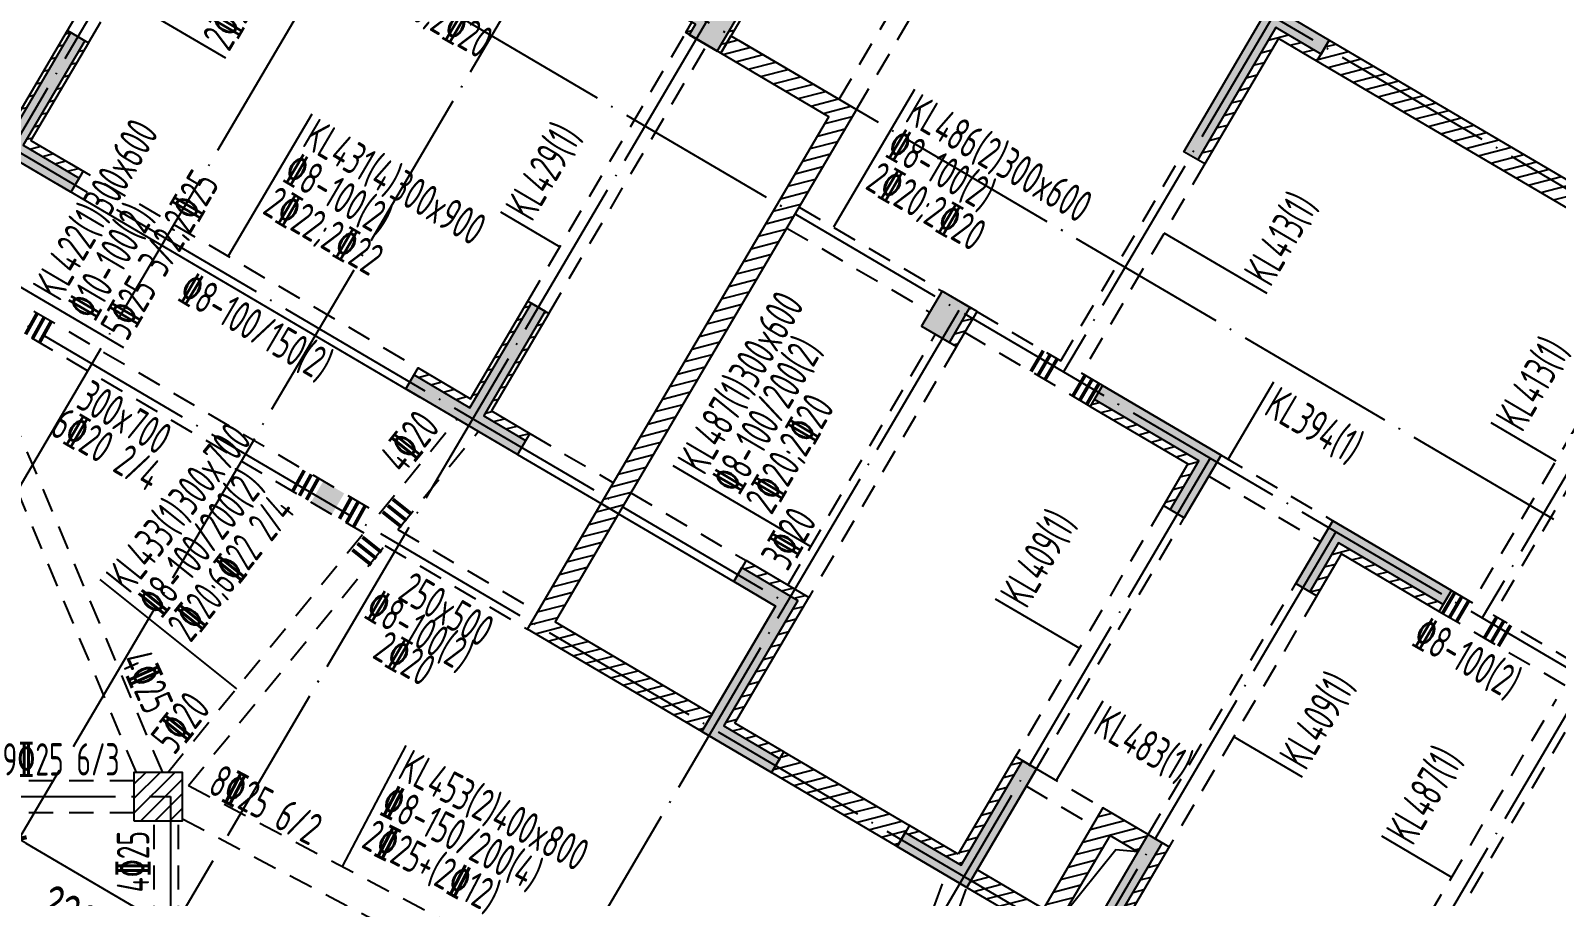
# Model space of a CAD drawing. Header units: millimetres. Extents: x 64473 to 386235, y 427387 to 703525.
# Drawn here: x 296718 to 315573, y 554160 to 564867 of the extents above; entities that cross this region are included whole.
import ezdxf

# ---------------------------------------------------------------- set-up
doc = ezdxf.new("R2010")
doc.units = ezdxf.units.MM
doc.header["$LTSCALE"] = 100
doc.header["$PDMODE"] = 35
doc.header["$PDSIZE"] = 200
doc.linetypes.add('3', pattern=[5, 3, -2])
doc.linetypes.add('DOTE', pattern=[2.42, 2, -0.2, 0.02, -0.2])
for name, color, linetype in [('B-开洞', 7, 'Continuous'), ('COLU', 7, 'Continuous'), ('colu-1层', 6, 'Continuous'), ('colu-主楼', 7, 'Continuous'), ('h填实-1层', 254, 'Continuous'), ('h斜线-1层', 7, 'Continuous'), ('h斜线-墙', 7, 'Continuous'), ('h斜线-柱', 7, 'Continuous'), ('L-AXIS', 3, 'Continuous'), ('L-dote', 253, 'DOTE'), ('L-箍筋', 1, 'Continuous'), ('WALL', 3, 'Continuous'), ('wall-主楼', 2, 'Continuous'), ('垂直标注', 31, 'Continuous'), ('垂直钢筋', 27, 'Continuous'), ('梁', 4, 'Continuous'), ('梁虚线', 4, '3'), ('水平标注', 2, 'Continuous'), ('水平钢筋', 30, 'Continuous')]:
    doc.layers.add(name, color=color, linetype=linetype)
doc.styles.get("Standard").update_dxf_attribs({"font": 'tssdeng.shx', "width": 0.7, "bigfont": 'tssdchn.shx'})
doc.styles.add('TSSD_Dimension', font='Tssdeng.shx', dxfattribs={"width": 0.7, "bigfont": 'tssdchn.shx'})
doc.dimstyles.new('TSSD_100_100$0', dxfattribs={"dimtxt": 300, "dimasz": 100, "dimexe": 250, "dimexo": 250, "dimgap": 100, "dimtad": 1, "dimdec": 0, "dimzin": 0, "dimdsep": 46, "dimtxsty": 'TSSD_Dimension', "dimblk": '_tsdbk', "dimblk1": '_tsdbk', "dimblk2": '_tsdbk', "dimsah": 1, "dimcen": 0, "dimclrt": 7, "dimadec": 0, "dimazin": 0, "dimtfac": 1, "dimtdec": 0, "dimtix": 1, "dimtmove": 2, "dimatfit": 3, "dimldrblk": '_tsdbk', "dimfxl": 1, "dimtolj": 1, "dimtzin": 0, "dimarcsym": 0})
pattern_1 = [(14.545372, (8572.51, -7581.39), (-31.895617, 122.92953), [])]
pattern_2 = [(14.545372, (-85926.15, 179405.06), (-31.895617, 122.92953), [])]

# ---------------------------------------------------------------- blocks, each defined once
blk = doc.blocks.new('_tsdbk')
blk.add_line((-1, 0), (0, 0))
at = {"const_width": 0.5}
blk.add_lwpolyline([(-0.7, -0.7), (0.7, 0.7)], dxfattribs=at)
blk = doc.blocks.new('*D448')
at = {"layer": 'Defpoints', "color": 0}
for p in [(295303, 557048), (297199, 555933), (296574, 554869)]:
    blk.add_point(p, dxfattribs=at)
at = {"layer": 'L-AXIS', "color": 0, "lineweight": -2}
for p, q in [((295176, 556832), (294551, 555769)), ((294764, 555933), (296488, 554920)), ((297072, 555717), (296447, 554654))]:
    blk.add_line(p, q, dxfattribs=at)
at = {"layer": 'L-AXIS', "color": 0, "lineweight": -2, "xscale": 100, "yscale": 100, "zscale": 100}
for p, rotation in [((294677, 555984), 149.545371727616), ((296574, 554869), 329.545371727616)]:
    blk.add_blockref('_tsdbk', p, dxfattribs=dict(at, rotation=rotation))
at = {"layer": 'L-AXIS', "color": 7, "insert": (295803, 555728), "char_height": 500, "attachment_point": 5, "rotation": 329.5454, "style": 'TSSD_Dimension'}
blk.add_mtext('\\A1;2200', dxfattribs=at)
blk = doc.blocks.new('*D452')
at = {"layer": 'Defpoints', "color": 0}
for p in [(299096, 554817), (302975, 552537), (302349, 551473)]:
    blk.add_point(p, dxfattribs=at)
at = {"layer": 'L-AXIS', "color": 0, "lineweight": -2}
for p, q in [((298969, 554602), (298344, 553538)), ((298557, 553703), (302263, 551524)), ((302848, 552321), (302223, 551258))]:
    blk.add_line(p, q, dxfattribs=at)
at = {"layer": 'L-AXIS', "color": 0, "lineweight": -2, "xscale": 100, "yscale": 100, "zscale": 100}
for p, rotation in [((298470, 553754), 149.545371727616), ((302349, 551473), 329.545371727616)]:
    blk.add_blockref('_tsdbk', p, dxfattribs=dict(at, rotation=rotation))
at = {"layer": 'L-AXIS', "color": 7, "insert": (300587, 552915), "char_height": 500, "attachment_point": 5, "rotation": 329.5454, "style": 'TSSD_Dimension'}
blk.add_mtext('\\A1;4500', dxfattribs=at)
blk = doc.blocks.new('*D453')
at = {"layer": 'Defpoints', "color": 0}
for p in [(297199, 555933), (299096, 554817), (298470, 553754)]:
    blk.add_point(p, dxfattribs=at)
at = {"layer": 'L-AXIS', "color": 0, "lineweight": -2}
for p, q in [((297072, 555717), (296447, 554654)), ((296660, 554818), (298384, 553805)), ((298969, 554602), (298344, 553538))]:
    blk.add_line(p, q, dxfattribs=at)
at = {"layer": 'L-AXIS', "color": 0, "lineweight": -2, "xscale": 100, "yscale": 100, "zscale": 100}
for p, rotation in [((296574, 554869), 149.545371727616), ((298470, 553754), 329.545371727616)]:
    blk.add_blockref('_tsdbk', p, dxfattribs=dict(at, rotation=rotation))
at = {"layer": 'L-AXIS', "color": 7, "insert": (297259, 553888), "char_height": 500, "attachment_point": 5, "rotation": 329.5454, "style": 'TSSD_Dimension'}
blk.add_mtext('\\A1;2200', dxfattribs=at)

msp = doc.modelspace()

# ---------------------------------------------------------------- hatches: boundary and pattern name
at = {"layer": 'h填实-1层'}
for points in [[(304934, 564944.3), (304858, 564815), (305202.8, 564612.3), (305659, 565388.1), (305486.6, 565489.5), (305207.8, 565015.4), (303311.3, 566130.5), (303590.1, 566604.6), (303417.7, 566705.9), (303037.6, 566059.4)], [(312663.6, 564575.7), (312103.3, 564905.1), (311140.3, 563267.3), (310967.9, 563368.7), (312032.3, 565178.9), (312765, 564748.1)], [(296355.1, 563376.2), (295837.9, 563680.3), (295939.3, 563852.8), (296456.5, 563548.6), (297216.8, 564841.7), (297389.2, 564740.3), (296628.9, 563447.3), (297318.5, 563041.8), (297217.2, 562869.4)], [(307981.4, 561644.4), (307728, 561213.4), (308072.8, 561010.7), (308326.2, 561441.7)], [(308072.8, 561010.7), (308326.2, 561441.7), (307981.4, 561644.4), (307728, 561213.4)], [(302044.5, 560031), (301354.9, 560436.5), (301456.3, 560608.9), (302145.9, 560203.4), (302906.2, 561496.4), (303078.6, 561395.1), (302318.3, 560102), (302835.5, 559797.9), (302734.2, 559625.5)], [(310801, 558942.6), (311155.8, 559546), (309862.7, 560306.3), (309964.1, 560478.7), (311429.6, 559617), (310973.4, 558841.2)], [(300594.6, 559143.4), (300336, 559295.5), (300184, 559036.9), (300442.6, 558884.8)], [(314173.3, 557771.8), (312880.3, 558532), (312525.5, 557928.6), (312353.1, 558030), (312809.2, 558805.8), (314274.7, 557944.2)], [(306197.9, 557820.9), (305285.5, 556269.3), (305975.2, 555863.8), (305873.8, 555691.4), (305011.8, 556198.3), (305924.1, 557749.9), (305406.9, 558054), (305508.2, 558226.4)], [(307526.4, 554951.7), (308216, 554546.2), (308976.3, 555839.3), (309148.7, 555737.9), (308287, 554272.4), (307425, 554779.3)], [(310528.8, 552954.4), (309666.7, 553461.2), (310528.4, 554926.7), (310700.8, 554825.3), (309940.5, 553532.3), (310630.1, 553126.8)]]:
    msp.add_hatch(color=256, dxfattribs=at).paths.add_polyline_path(points)
at = {"layer": 'h斜线-1层'}
h = msp.add_hatch(dxfattribs=at)
h.set_pattern_fill('ANSI31', color=256, scale=40, angle=-30.45463, style=0)
h.set_pattern_definition(pattern_2)
h.paths.add_polyline_path([(304934, 564944.3), (304890.9, 564969.7), (304814.9, 564840.4), (304858, 564815)])
h.paths.add_polyline_path([(305702.1, 565362.8), (305659, 565388.1), (305202.8, 564612.3), (305245.9, 564586.9)])
h = msp.add_hatch(dxfattribs=at)
h.set_pattern_fill('ANSI31', color=256, scale=40, angle=-30.45463, style=0)
h.set_pattern_definition(pattern_2)
h.paths.add_polyline_path([(312663.6, 564575.7), (312103.3, 564905.1), (311140.3, 563267.3), (311226.5, 563216.6), (312138.8, 564768.3), (312612.9, 564489.5)])
h = msp.add_hatch(dxfattribs=at)
h.set_pattern_fill('ANSI31', color=256, scale=40, angle=-30.45463, style=0)
h.set_pattern_definition(pattern_2)
h.paths.add_polyline_path([(297369.2, 563128), (296723.1, 563507.9), (297432.7, 564714.7), (297389.2, 564740.3), (296628.9, 563447.3), (297318.5, 563041.8)])
h.paths.add_polyline_path([(297216.8, 564841.7), (297174.1, 564866.8), (296464.5, 563660), (295990.4, 563938.7), (295939.7, 563852.5), (296456.5, 563548.6)])
h = msp.add_hatch(dxfattribs=at)
h.set_pattern_fill('ANSI31', color=256, scale=40, angle=-30.45463, style=0)
h.set_pattern_definition(pattern_2)
h.paths.add_polyline_path([(302886.6, 559883.9), (302412.5, 560162.7), (303122.1, 561369.5), (303078.6, 561395.1), (302318.3, 560102), (302835.9, 559797.7)])
h.paths.add_polyline_path([(302906.2, 561496.5), (302863.5, 561521.6), (302153.9, 560314.7), (301507, 560695.1), (301456.3, 560608.9), (302145.9, 560203.4)])
h = msp.add_hatch(dxfattribs=at)
h.set_pattern_fill('ANSI31', color=256, scale=40, angle=-30.45463, style=0)
h.set_pattern_definition(pattern_2)
h.paths.add_polyline_path([(308412.9, 561390.8), (308326.3, 561441.7), (308072.8, 561010.7), (308159.4, 560959.8)])
h = msp.add_hatch(dxfattribs=at)
h.set_pattern_fill('ANSI31', color=256, scale=40, angle=-30.45463, style=0)
h.set_pattern_definition(pattern_2)
h.paths.add_polyline_path([(311155.8, 559546), (309863.1, 560306), (309812.5, 560219.8), (311019.3, 559510.2), (310715.2, 558993), (310801, 558942.6)])
h = msp.add_hatch(dxfattribs=at)
h.set_pattern_fill('ANSI31', color=256, scale=40, angle=-30.45463, style=0)
h.set_pattern_definition(pattern_2)
h.paths.add_polyline_path([(314173.3, 557771.8), (312880.3, 558532), (312525.5, 557928.6), (312611.7, 557877.9), (312915.8, 558395.2), (314122.6, 557685.6)])
h = msp.add_hatch(dxfattribs=at)
h.set_pattern_fill('ANSI31', color=256, scale=40, angle=-30.45463, style=0)
h.set_pattern_definition(pattern_2)
h.paths.add_polyline_path([(306334.8, 557856.5), (305558.9, 558312.6), (305508.2, 558226.4), (306197.9, 557820.9), (305285.5, 556269.3), (305975.2, 555863.8), (306025.8, 555950), (305422.4, 556304.8)])
h = msp.add_hatch(dxfattribs=at)
h.set_pattern_fill('ANSI31', color=256, scale=40, angle=-30.45463, style=0)
h.set_pattern_definition(pattern_2)
h.paths.add_polyline_path([(308976.3, 555839.3), (308890.5, 555889.7), (308180.9, 554682.9), (307577.5, 555037.7), (307526.8, 554951.4), (308216, 554546.2)])
h = msp.add_hatch(dxfattribs=at)
h.set_pattern_fill('ANSI31', color=256, scale=40, angle=-30.45463, style=0)
h.set_pattern_definition(pattern_2)
h.paths.add_polyline_path([(310680.8, 553213), (310077.4, 553567.8), (310787, 554774.6), (310700.8, 554825.3), (309940.5, 553532.3), (310630.1, 553126.8)])
at = {"layer": 'h斜线-墙'}
h = msp.add_hatch(dxfattribs=at)
h.set_pattern_fill('ANSI31', color=256, scale=40, angle=-30.45463, style=0)
h.set_pattern_definition(pattern_1)
h.paths.add_polyline_path([(303769, 559017), (306582.1, 563801.3), (305245.9, 564586.9), (305372.6, 564802.5), (306924.3, 563890.1), (303984.5, 558890.3)])
h = msp.add_hatch(dxfattribs=at)
h.set_pattern_fill('ANSI31', color=256, scale=40, angle=-30.45463, style=0)
h.set_pattern_definition(pattern_1)
h.paths.add_polyline_path([(312765, 564748.1), (316644.1, 562467.2), (316492.1, 562208.6), (312612.9, 564489.5)])
h = msp.add_hatch(dxfattribs=at)
h.set_pattern_fill('ANSI31', color=256, scale=40, angle=-30.45463, style=0)
h.set_pattern_definition(pattern_1)
h.paths.add_polyline_path([(303984.5, 558890.3), (303198.9, 557554.2), (305138.5, 556413.8), (305011.8, 556198.3), (302856.7, 557465.4), (303769, 559017)])
h = msp.add_hatch(dxfattribs=at)
h.set_pattern_fill('ANSI31', color=256, scale=40, angle=-30.45463, style=0)
h.set_pattern_definition([(14.545372, (8666.97, -7636.93), (-31.895617, 122.92953), [])])
h.paths.add_polyline_path([(306025.8, 555950), (307577.5, 555037.7), (307425.4, 554779.1), (305873.8, 555691.4)])
h = msp.add_hatch(dxfattribs=at)
h.set_pattern_fill('ANSI31', color=256, scale=40, angle=-30.45463, style=0)
h.set_pattern_definition(pattern_1)
h.paths.add_polyline_path([(308287.5, 554272.2), (309321.9, 553664), (310056.8, 554913.9), (310401.7, 554711.2), (310528.4, 554926.7), (309968.1, 555256.1), (309233.1, 554006.2), (308414.2, 554487.7)])
at = {"layer": 'h斜线-柱'}
h = msp.add_hatch(dxfattribs=at)
h.set_pattern_fill('ANSI31', color=256, scale=40, angle=-2e-12, style=0)
h.paths.add_polyline_path([(297996.5, 555094.7), (298596.5, 555094.7), (298596.5, 555694.7), (297996.5, 555694.7)])

# ---------------------------------------------------------------- linework, layer by layer
at = {"layer": 'B-开洞'}
msp.add_lwpolyline([(310401.7, 554711.2), (310126.6, 554736), (309474, 553922.6)], dxfattribs=at)
at = {"layer": 'COLU'}
msp.add_lwpolyline([(297996.5, 555094.7), (298596.5, 555094.7), (298596.5, 555694.7), (297996.5, 555694.7)], close=True, dxfattribs=at)
at = {"layer": 'colu-1层'}
for points in [[(304934, 564944.3), (304858, 564815), (305202.8, 564612.3), (305659, 565388.1), (305486.6, 565489.5), (305207.8, 565015.4), (303311.3, 566130.5), (303590.1, 566604.6), (303417.7, 566705.9), (303037.6, 566059.4), (304934, 564944.3)], [(307981.4, 561644.4), (307728, 561213.4), (308072.8, 561010.7), (308326.2, 561441.7), (307981.4, 561644.4)]]:
    msp.add_lwpolyline(points, dxfattribs=at)
for points in [[(312663.6, 564575.7), (312103.3, 564905.1), (311140.3, 563267.3), (310967.9, 563368.7), (312032.3, 565178.9), (312765, 564748.1)], [(296355.1, 563376.2), (295837.9, 563680.3), (295939.3, 563852.8), (296456.5, 563548.6), (297216.8, 564841.7), (297389.2, 564740.3), (296628.9, 563447.3), (297318.5, 563041.8), (297217.2, 562869.4)], [(308072.8, 561010.7), (308326.2, 561441.7), (307981.4, 561644.4), (307728, 561213.4)], [(302044.5, 560031), (301354.9, 560436.5), (301456.3, 560608.9), (302145.9, 560203.4), (302906.2, 561496.4), (303078.6, 561395.1), (302318.3, 560102), (302835.5, 559797.9), (302734.2, 559625.5)], [(310801, 558942.6), (311155.8, 559546), (309862.7, 560306.3), (309964.1, 560478.7), (311429.6, 559617), (310973.4, 558841.2)], [(314173.3, 557771.8), (312880.3, 558532), (312525.5, 557928.6), (312353.1, 558030), (312809.2, 558805.8), (314274.7, 557944.2)], [(306197.9, 557820.9), (305285.5, 556269.3), (305975.2, 555863.8), (305873.8, 555691.4), (305011.8, 556198.3), (305924.1, 557749.9), (305406.9, 558054), (305508.2, 558226.4)], [(307526.4, 554951.7), (308216, 554546.2), (308976.3, 555839.3), (309148.7, 555737.9), (308287, 554272.4), (307425, 554779.3)], [(310528.8, 552954.4), (309666.7, 553461.2), (310528.4, 554926.7), (310700.8, 554825.3), (309940.5, 553532.3), (310630.1, 553126.8)]]:
    msp.add_lwpolyline(points, close=True, dxfattribs=at)
at = {"layer": 'colu-主楼'}
msp.add_lwpolyline([(308159.4, 560959.8), (308412.9, 561390.8), (307981.9, 561644.2), (307728.4, 561213.2)], close=True, dxfattribs=at)
at = {"layer": 'L-dote', "ltscale": 10}
for p, q in [((287892.1, 579256.8), (341894.1, 547504.8)), ((285307.1, 574860.5), (333274.9, 546656.4)), ((315885.6, 571535.1), (309482.8, 560645.7)), ((283178.3, 571240), (306061, 557785.4)), ((282266, 569688.3), (331479.5, 540751.8)), ((302494.4, 569278.9), (295302.7, 557047.6)), ((321057.7, 568493.9), (314655, 557604.5)), ((299381.5, 568325.1), (293406.3, 558162.7)), ((299209.1, 568426.5), (335280.9, 547217)), ((304390.9, 568163.8), (297199.2, 555932.6)), ((305070.9, 564979.9), (299095.7, 554817.5)), ((308189.8, 561406), (302974.8, 552536.6)), ((311293.1, 559581.3), (306078.1, 550711.9)), ((312844.7, 558668.9), (307629.8, 549799.6)), ((315948.1, 556844.3), (310733.1, 547974.9)), ((220746.5, 555394.7), (298446.5, 555394.7)), ((298446.5, 555394.7), (298446.5, 549744.7))]:
    msp.add_line(p, q, dxfattribs=at)
at = {"layer": 'L-箍筋', "const_width": 44.9}
for points in [[(296656.6, 561110.9), (296802.1, 561373.3)], [(296742.8, 561060.2), (296889.6, 561324.8)], [(296829, 561009.5), (296977, 561276.3)], [(309231.8, 560909.3), (309079.7, 560650.7)], [(309318, 560858.6), (309165.9, 560600)], [(309404.2, 560807.9), (309252.1, 560549.3)], [(309749, 560605.2), (309597, 560346.6)], [(309835.2, 560554.5), (309683.2, 560295.9)], [(309921.4, 560503.8), (309769.4, 560245.2)], [(299954.9, 559165.8), (300100.5, 559428.2)], [(300041.1, 559115.1), (300187.9, 559379.7)], [(300127.3, 559064.4), (300275.3, 559331.2)], [(300535.7, 558830.1), (300681.3, 559092.5)], [(300621.9, 558779.4), (300768.7, 559044)], [(301194.4, 559071.6), (301428.7, 558884.2)], [(300708.2, 558728.7), (300856.2, 558995.5)], [(301069.5, 558915.3), (301303.8, 558728)], [(301132, 558993.4), (301366.3, 558806.1)], [(300757.3, 558524.8), (300991.6, 558337.5)], [(300819.7, 558602.9), (301054, 558415.6)], [(300694.8, 558446.7), (300929.1, 558259.4)], [(314317.6, 557918.9), (314165.5, 557660.3)], [(314403.8, 557868.3), (314251.7, 557609.6)], [(314490, 557817.6), (314337.9, 557559)], [(314834.8, 557614.8), (314682.7, 557356.2)], [(314921, 557564.1), (314768.9, 557305.5)], [(315007.2, 557513.5), (314855.1, 557254.8)]]:
    msp.add_lwpolyline(points, dxfattribs=at)
at = {"layer": 'WALL'}
for points in [[(303769, 559017), (306582.1, 563801.3), (305245.9, 564586.9), (305372.6, 564802.5), (306924.3, 563890.1), (303984.5, 558890.3), (303769, 559017)], [(303984.5, 558890.3), (303198.9, 557554.2), (305138.5, 556413.8), (305011.8, 556198.3), (302856.7, 557465.4), (303769, 559017), (303984.5, 558890.3)]]:
    msp.add_lwpolyline(points, dxfattribs=at)
for points in [[(312765, 564748.1), (316644.1, 562467.2), (316492.1, 562208.6), (312612.9, 564489.5)], [(306025.8, 555950), (307577.5, 555037.7), (307425.4, 554779.1), (305873.8, 555691.4)], [(308287.5, 554272.2), (309321.9, 553664), (310056.8, 554913.9), (310401.7, 554711.2), (310528.4, 554926.7), (309968.1, 555256.1), (309233.1, 554006.2), (308414.2, 554487.7)]]:
    msp.add_lwpolyline(points, close=True, dxfattribs=at)
at = {"layer": 'wall-主楼'}
for points in [[(305702.1, 565362.8), (305245.9, 564586.9), (304814.9, 564840.4), (304890.9, 564969.7), (303037.6, 566059.4), (303417.7, 566705.9), (303590.1, 566604.6), (303311.3, 566130.5), (305207.8, 565015.4), (305486.6, 565489.5)], [(312032.3, 565178.9), (312765, 564748.1), (312612.9, 564489.5), (312138.8, 564768.3), (311226.5, 563216.6), (310967.9, 563368.7)], [(297432.7, 564714.7), (296723.1, 563507.9), (297369.2, 563128), (297217.2, 562869.4), (295838.3, 563680.1), (295990.4, 563938.7), (296464.5, 563660), (297174.1, 564866.8)], [(303122.1, 561369.5), (302412.5, 560162.7), (302886.6, 559883.9), (302734.6, 559625.3), (301354.9, 560436.5), (301507, 560695.1), (302153.9, 560314.7), (302863.5, 561521.6)], [(311019.3, 559510.2), (310715.2, 558993), (310973.8, 558841), (311430, 559616.8), (309964.5, 560478.4), (309812.5, 560219.8)], [(314274.7, 557944.2), (312809.2, 558805.8), (312353.1, 558030), (312611.7, 557877.9), (312915.8, 558395.2), (314122.6, 557685.6)], [(305422.4, 556304.8), (306334.8, 557856.5), (305558.9, 558312.6), (305406.9, 558054), (305924.1, 557749.9), (305011.8, 556198.3), (305873.8, 555691.4), (306025.8, 555950)], [(308180.9, 554682.9), (307577.5, 555037.7), (307425.4, 554779.1), (308287.5, 554272.2), (309149.1, 555737.7), (308890.5, 555889.7)], [(310077.4, 553567.8), (310680.8, 553213), (310528.8, 552954.4), (309666.7, 553461.2), (310528.4, 554926.7), (310787, 554774.6)]]:
    msp.add_lwpolyline(points, close=True, dxfattribs=at)
at = {"layer": '垂直标注'}
for p, q in [((299130.3, 564523.3), (297785.2, 565314.2)), ((302527, 562623.4), (303258.5, 562193.3)), ((311999.3, 561613.6), (310724.7, 562363.1)), ((297870.1, 560943.6), (295897.4, 562103.5)), ((314763.7, 560019.8), (315565.8, 559548.2)), ((304655.1, 559488.4), (306357.7, 558487.4)), ((297576, 558079.5), (299264.4, 556729.4)), ((308639, 557839.3), (309677.7, 557228.5)), ((312436.1, 555634.5), (311586.3, 556134.1)), ((313410.2, 554908.2), (314277.8, 554398.1))]:
    msp.add_line(p, q, dxfattribs=at)
at = {"layer": '梁'}
for p, q in [((297045.2, 562970.5), (301527.7, 560334.9)), ((302734.6, 559625.3), (303769, 559017)), ((303984.5, 558890.3), (305406.9, 558054))]:
    msp.add_line(p, q, dxfattribs=at)
at = {"layer": '梁虚线'}
for p, q in [((297174.1, 564866.8), (299125.5, 568185.6)), ((297432.7, 564714.7), (299385.5, 568035.9)), ((306708.8, 564016.8), (308432.1, 566947.7)), ((306924.3, 563890.1), (308647.6, 566821)), ((302863.5, 561521.6), (304814.9, 564840.4)), ((303122.1, 561369.5), (305073.5, 564688.3)), ((297197.2, 563229.1), (301679.8, 560593.5)), ((309447.3, 560782.6), (310967.9, 563368.7)), ((311226.5, 563216.6), (309705.9, 560630.5)), ((306214.7, 562683.3), (307981.9, 561644.2)), ((306062.6, 562424.7), (307830.3, 561385.3)), ((295897, 561905.6), (301026.8, 558889.3)), ((298025.4, 555694.7), (295531.6, 561599.2)), ((298351, 555694.7), (295867.5, 561574.9)), ((295867.5, 561574.9), (300834.6, 558654.3)), ((308411.3, 561391.7), (309447.3, 560782.6)), ((309812.5, 560219.8), (308260.8, 561132.2)), ((306076.2, 558008.5), (307900.9, 561112)), ((308159.4, 560959.8), (306334.8, 557856.5)), ((309964.5, 560478.4), (309705.9, 560630.5)), ((316053.9, 560378.2), (314533.3, 557792.1)), ((316312.5, 560226.1), (314791.9, 557640.1)), ((301026.8, 558889.3), (301988.1, 560064.2)), ((301256.5, 558696.3), (302249.8, 559910.2)), ((302886.6, 559883.9), (303921.1, 559275.7)), ((311430, 559616.8), (312809.2, 558805.8)), ((311277.9, 559358.2), (312657.2, 558547.2)), ((304136.6, 559148.9), (305558.9, 558312.6)), ((310715.2, 558993), (308890.5, 555889.7)), ((301256.5, 558696.3), (302983.4, 557680.9)), ((309149.1, 555737.6), (310973.8, 558841)), ((298413.1, 555694.7), (300834.6, 558654.3)), ((298668.2, 555532.7), (301096.3, 558500.4)), ((301096.3, 558500.4), (302856.7, 557465.4)), ((310528.4, 554926.7), (312353.1, 558030)), ((314274.7, 557944.2), (314533.3, 557792.1)), ((312611.7, 557877.9), (310787, 554774.6)), ((314122.6, 557685.6), (315674.3, 556773.2)), ((315826.3, 557031.8), (314791.9, 557640.1)), ((313748.2, 553497.5), (315572.9, 556600.8)), ((314006.8, 553345.4), (315831.9, 556449.4)), ((309149.1, 555737.6), (309968.1, 555256.1)), ((289696.5, 555594.7), (297996.5, 555594.7)), ((298668.2, 555532.7), (306868.7, 551210.7)), ((309022.4, 555522.1), (309841.3, 555040.6)), ((297996.5, 555194.7), (289696.5, 555194.7)), ((298246.5, 550244.7), (298246.5, 555094.7)), ((298546.5, 550244.7), (298546.5, 555094.7)), ((298596.5, 555118.4), (306450.4, 550979)), ((306869, 551211.4), (308024.5, 554427.4)), ((307163.6, 551144.1), (308287.5, 554272.2))]:
    msp.add_line(p, q, dxfattribs=at)
at = {"layer": '水平标注'}
for p, q in [((307641, 564139.4), (306638.4, 562434.1)), ((300192.7, 563833.7), (299159, 562075.7)), ((312076.7, 560517.7), (311516.9, 559565.7)), ((309965.8, 556575.4), (309389.9, 555596.1)), ((301353.4, 556026.1), (300570.2, 554530.1))]:
    msp.add_line(p, q, dxfattribs=at)

# ---------------------------------------------------------------- texts
at = {"layer": '垂直标注'}
for s, height, rotation, width, p in [('2%%13320;3%%13320', 401, 59.54554, 0.65, (299171.2, 564592.7)), ('KL422(1)300x600', 403, 59.54533, 0.65, (297077.2, 561503.3)), ('KL429(1)', 403, 59.54544, 0.65, (302915.3, 562488.6)), ('5%%13325 3/2;2%%13325', 401, 59.54533, 0.65, (297910.9, 561013.1)), ('KL413(1)', 401, 59.54534, 0.65, (312040, 561682.8)), ('%%13210-100(2)', 402, 59.54533, 0.65, (297494, 561258.2)), ('KL487(1)300x600', 403, 59.5456, 0.65, (305042.4, 559354)), ('%%1328-100/200(2)', 402, 59.5456, 0.65, (305458.3, 559109.5)), ('KL413(1)', 403, 59.54541, 0.65, (315152, 559885.1)), ('2%%13320;2%%13320', 401, 59.5456, 0.65, (305874.1, 558865)), ('KL433(1)300x700', 403, 51.35443, 0.65, (297941, 557890.7)), ('%%1328-100/200(2)', 402, 51.35443, 0.65, (298318.7, 557588.7)), ('2%%13320;6%%13322 2/4', 401, 51.35443, 0.6, (298696.5, 557286.7)), ('KL409(1)', 403, 59.54543, 0.65, (309027.3, 557704.5)), ('KL409(1)', 401, 59.54546, 0.65, (312476.7, 555703.6)), ('KL487(1)', 403, 59.54512, 0.65, (313798.4, 554773.5))]:
    msp.add_text(s, height=height, rotation=rotation, dxfattribs=dict(at, width=width)).set_placement(p)
at = {"layer": '垂直钢筋', "color": 0, "width": 0.65}
for s, rotation, p in [('4%%13320', 51.35451, (301325.5, 559369.5)), ('3%%13320', 59.5456, (306072.7, 558169.8)), ('4%%13325', 293.91054, (297821, 557083.2)), ('5%%13320', 51.35358, (298495.3, 555896.3)), ('4%%13325', 90, (298184.4, 554211.7))]:
    msp.add_text(s, height=400, rotation=rotation, dxfattribs=at).set_placement(p)
at = {"layer": '水平标注', "width": 0.65}
for s, height, rotation, p in [('2%%13320;2%%13320', 401, 329.54521, (300920.1, 565299.6)), ('KL486(2)300x600', 403, 329.54541, (307506.2, 563751.1)), ('KL431(4)300x900', 403, 329.54534, (300057.9, 563445.4)), ('%%1328-100(2)', 402, 329.54541, (307261.1, 563334.3)), ('%%1328-100(2)', 402, 329.54534, (299812.8, 563028.6)), ('2%%13320;2%%13320', 401, 329.54541, (307016, 562917.4)), ('2%%13322;2%%13322', 401, 329.54534, (299567.7, 562611.7)), ('KL394(1)', 403, 329.5454, (311941.9, 560129.4)), ('KL483(1)', 403, 329.54514, (309831, 556187.1)), ('KL453(2)400x800', 403, 332.36845, (301237.9, 555631.7)), ('%%1328-150/200(4)', 402, 332.36845, (301013.6, 555203.3)), ('2%%13325+(2%%13212)', 401, 332.36845, (300789.3, 554774.8))]:
    msp.add_text(s, height=height, rotation=rotation, dxfattribs=at).set_placement(p)
at = {"layer": '水平钢筋', "color": 0, "width": 0.65}
for s, rotation, p in [('%%1328-100/150(2)', 329.54541, (298518.2, 561556.2)), ('300x700', 329.54541, (297265.3, 560215.1)), ('6%%13320 2/4', 329.54541, (296939.7, 559882.3)), ('250x500', 329.54541, (301238, 557846.3)), ('%%1328-100(2)', 329.54541, (300821.2, 557633.1)), ('%%1328-100(2)', 329.54549, (313764.9, 557293.5)), ('2%%13320', 329.54541, (300925.6, 557119.5)), ('8%%13325 6/2', 332.36845, (298892, 555452.5))]:
    msp.add_text(s, height=400, rotation=rotation, dxfattribs=at).set_placement(p)
msp.add_text('9%%13325 6/3', height=400, dxfattribs=at).set_placement((296372.3, 555655.9))

# ---------------------------------------------------------------- dimensions: what is measured, and where the dimension line sits
at = {"layer": 'L-AXIS'}
for base, p1, p2, picture, middle in [((296573.8, 554869), (295302.7, 557047.6), (297199.2, 555932.6), '*D448', (295803, 555728.3)), ((302349.5, 551473.1), (299095.7, 554817.5), (302974.8, 552536.6), '*D452', (300587.3, 552915.2))]:
    dim = msp.add_linear_dim(base=base, p1=p1, p2=p2, angle=329.54537, dimstyle='TSSD_100_100$0', override={"dimtxt": 500}, dxfattribs=at)
    dim.commit()
    dim.dimension.update_dxf_attribs({"geometry": picture, "text_midpoint": middle})
dim = msp.add_linear_dim(base=(298470.3, 553753.9), p1=(297199.2, 555932.6), p2=(299095.7, 554817.5), angle=329.54537, dimstyle='TSSD_100_100$0', override={"dimtxt": 500}, dxfattribs=at)
dim.commit()
dim.dimension.update_dxf_attribs({"geometry": '*D453', "text_midpoint": (297259.2, 553887.5), "dimtype": 160})

doc.saveas('drawing.dxf')
